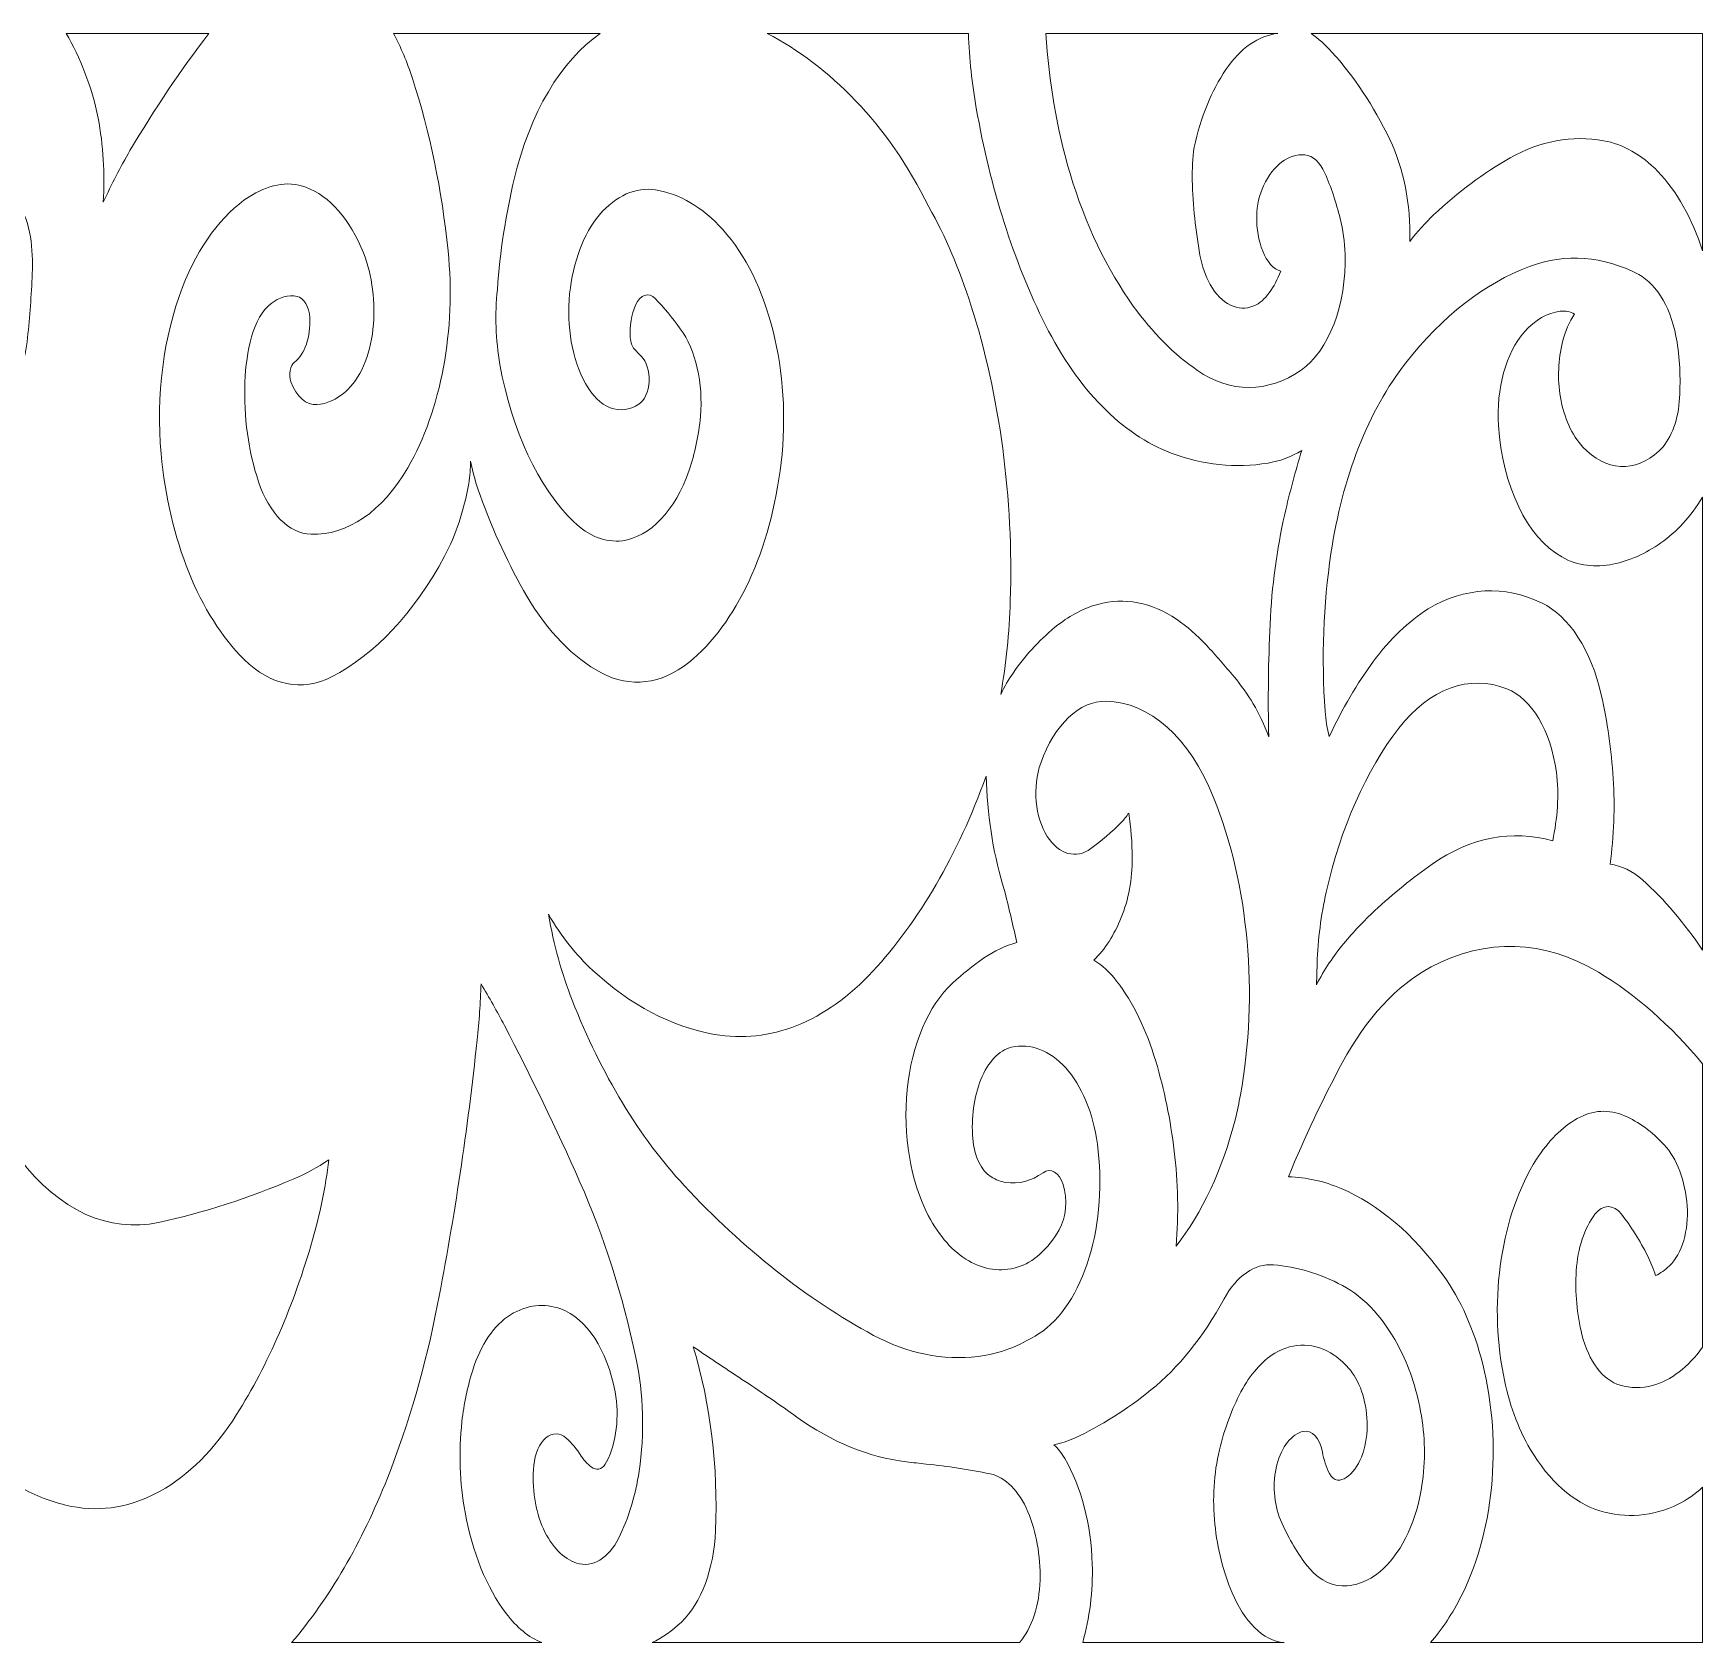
# Model space of a CAD drawing. Header units: millimetres. Extents: x -1200 to 1200, y -590 to 590.
# Drawn here: x -24 to 1200, y -590 to 590 of the extents above; entities that cross this region are included whole.
import ezdxf

# ---------------------------------------------------------------- set-up
doc = ezdxf.new("R2010")
doc.units = ezdxf.units.MM
doc.header["$MEASUREMENT"] = 0
doc.layers.add('Layer 1', color=7, linetype='Continuous')

msp = doc.modelspace()

# ---------------------------------------------------------------- linework, layer by layer
at = {"layer": 'Layer 1', "color": 250, "lineweight": 20}
for points, knots in [([(-0.0496, 589.9686), (5.113, 581.1205), (9.7332, 571.4409), (13.7843, 561.1322), (17.8335, 550.7821), (21.0744, 539.6101), (23.4088, 527.8789), (27.2158, 508.0006), (28.496, 487.0232), (27.171, 466.2751), (33.3106, 479.3999), (39.8343, 491.98), (46.7298, 503.993), (64.9074, 534.6962), (84.2545, 563.4211), (104.6425, 589.9686), (104.6425, 589.9686), (-0.0496, 589.9686), (-0.0496, 589.9686)], [0, 0, 0, 0, 0.166666667, 0.166666667, 0.166666667, 0.333333333, 0.333333333, 0.333333333, 0.5, 0.5, 0.5, 0.666666667, 0.666666667, 0.666666667, 0.833333333, 0.833333333, 0.833333333, 1, 1, 1, 1]), ([(391.6269, 589.9686), (391.6269, 589.9686), (239.9487, 589.9686), (239.9487, 589.9686), (245.3648, 579.9259), (250.0411, 568.8669), (253.8959, 556.9893), (266.685, 517.5368), (275.5011, 474.8365), (280.0203, 430.6119), (285.9263, 372.7798), (274.954, 313.6464), (250.514, 271.4797), (231.9474, 239.4497), (206.2043, 221.7711), (179.5252, 222.663), (163.519, 223.1982), (148.875, 237.8776), (141.0548, 261.2092), (133.5999, 283.4657), (130.1254, 308.8505), (131.0453, 334.2878), (131.4552, 345.7545), (133.1252, 356.9822), (135.9476, 367.4487), (138.8473, 378.1524), (143.9097, 386.7998), (150.2675, 391.8267), (156.2012, 396.5383), (162.7993, 398.3637), (169.3278, 397.134), (174.2692, 396.1767), (178.1449, 389.5872), (178.6349, 381.3205), (179.4384, 367.5745), (174.8955, 354.507), (167.3757, 348.8397), (165.8076, 347.6818), (164.6257, 345.4263), (164.1205, 342.6787), (163.6257, 339.9518), (163.8478, 337.0019), (164.7524, 334.5681), (168.8369, 323.5601), (176.1556, 317.1458), (183.8823, 317.7638), (191.1618, 318.3548), (198.2756, 321.5547), (204.7383, 327.1519), (215.3941, 336.3887), (222.8749, 353.3633), (224.9586, 373.1064), (227.0261, 392.5403), (224.5372, 412.5175), (218.005, 428.9474), (208.2184, 453.6106), (193.093, 470.8895), (175.7895, 477.1334), (168.8369, 479.6531), (161.6851, 480.2107), (154.6352, 478.7516), (147.5995, 477.3197), (140.6983, 474.4144), (134.0812, 470.1743), (114.0907, 457.1275), (97.0503, 433.9632), (85.3297, 403.9194), (71.3243, 367.729), (65.7452, 324.2705), (69.6238, 281.669), (75.3801, 218.7208), (97.6737, 163.4341), (130.4457, 130.9485), (149.8129, 111.7614), (173.0854, 107.104), (194.6096, 118.1311), (226.519, 134.4766), (255.1437, 165.054), (277.4152, 206.5851), (285.6366, 221.9287), (291.7047, 240.1649), (295.1629, 259.9382), (296.0894, 265.2709), (296.5212, 270.798), (296.464, 276.3267), (298.2941, 267.657), (300.6466, 259.3361), (303.492, 251.4628), (313.1851, 224.568), (324.7188, 199.6786), (337.8587, 177.2294), (353.0394, 151.3047), (371.7955, 132.0236), (392.4734, 121.0635), (413.6126, 109.8564), (436.4884, 112.5626), (456.4637, 128.6389), (491.6321, 156.9242), (516.7433, 211.2361), (524.2345, 275.2531), (531.9897, 341.4761), (515.1067, 408.9145), (481.4195, 446.153), (466.6782, 462.4364), (449.7608, 472.4218), (432.1619, 475.1869), (417.6074, 477.4806), (403.0415, 471.0153), (391.0922, 456.9428), (379.467, 443.2095), (371.5868, 422.3579), (369.18, 398.9387), (366.7246, 375.1706), (371.0158, 350.8658), (380.7843, 333.1314), (385.6676, 324.3836), (391.9844, 318.2305), (398.9542, 315.4813), (405.945, 312.7465), (413.2618, 313.6336), (419.9303, 318.0346), (424.1025, 320.7759), (426.9993, 327.2602), (427.3873, 334.7433), (427.7809, 342.255), (425.5485, 349.4562), (421.6528, 353.2741), (419.9571, 354.9148), (418.3004, 356.6494), (416.68, 358.4715), (414.9728, 360.3749), (413.8556, 363.4427), (413.6449, 366.8529), (413.0998, 375.3124), (414.4619, 383.8371), (417.4635, 390.7245), (420.7949, 398.4083), (427.1337, 400.4773), (431.9732, 395.4934), (438.3796, 388.8291), (444.5192, 381.467), (450.3241, 373.4376), (461.6463, 357.7786), (467.2292, 333.3352), (465.0674, 309.0495), (463.8282, 295.157), (461.0267, 281.7837), (456.8012, 269.6352), (446.5199, 240.0629), (428.2328, 220.7755), (407.8428, 217.9498), (395.4359, 216.486), (383.0605, 221.3107), (372.3036, 231.7644), (346.0858, 257.2925), (326.6729, 298.6357), (318.0617, 347.2613), (314.9047, 365.0993), (314.2498, 383.9518), (316.161, 402.282), (318.1694, 429.9493), (322.3072, 457.0654), (328.4639, 482.9822), (339.9872, 531.458), (362.7964, 570.0504), (391.6393, 589.9734)], [0, 0, 0, 0, 0.018181818, 0.018181818, 0.018181818, 0.036363636, 0.036363636, 0.036363636, 0.054545455, 0.054545455, 0.054545455, 0.072727273, 0.072727273, 0.072727273, 0.090909091, 0.090909091, 0.090909091, 0.109090909, 0.109090909, 0.109090909, 0.127272727, 0.127272727, 0.127272727, 0.145454545, 0.145454545, 0.145454545, 0.163636364, 0.163636364, 0.163636364, 0.181818182, 0.181818182, 0.181818182, 0.2, 0.2, 0.2, 0.218181818, 0.218181818, 0.218181818, 0.236363636, 0.236363636, 0.236363636, 0.254545455, 0.254545455, 0.254545455, 0.272727273, 0.272727273, 0.272727273, 0.290909091, 0.290909091, 0.290909091, 0.309090909, 0.309090909, 0.309090909, 0.327272727, 0.327272727, 0.327272727, 0.345454545, 0.345454545, 0.345454545, 0.363636364, 0.363636364, 0.363636364, 0.381818182, 0.381818182, 0.381818182, 0.4, 0.4, 0.4, 0.418181818, 0.418181818, 0.418181818, 0.436363636, 0.436363636, 0.436363636, 0.454545455, 0.454545455, 0.454545455, 0.472727273, 0.472727273, 0.472727273, 0.490909091, 0.490909091, 0.490909091, 0.509090909, 0.509090909, 0.509090909, 0.527272727, 0.527272727, 0.527272727, 0.545454545, 0.545454545, 0.545454545, 0.563636364, 0.563636364, 0.563636364, 0.581818182, 0.581818182, 0.581818182, 0.6, 0.6, 0.6, 0.618181818, 0.618181818, 0.618181818, 0.636363636, 0.636363636, 0.636363636, 0.654545455, 0.654545455, 0.654545455, 0.672727273, 0.672727273, 0.672727273, 0.690909091, 0.690909091, 0.690909091, 0.709090909, 0.709090909, 0.709090909, 0.727272727, 0.727272727, 0.727272727, 0.745454545, 0.745454545, 0.745454545, 0.763636364, 0.763636364, 0.763636364, 0.781818182, 0.781818182, 0.781818182, 0.8, 0.8, 0.8, 0.818181818, 0.818181818, 0.818181818, 0.836363636, 0.836363636, 0.836363636, 0.854545455, 0.854545455, 0.854545455, 0.872727273, 0.872727273, 0.872727273, 0.890909091, 0.890909091, 0.890909091, 0.909090909, 0.909090909, 0.909090909, 0.927272727, 0.927272727, 0.927272727, 0.945454545, 0.945454545, 0.945454545, 0.963636364, 0.963636364, 0.963636364, 0.981818182, 0.981818182, 0.981818182, 1, 1, 1, 1]), ([(661.5252, 589.9686), (661.5252, 589.9686), (514.1325, 589.9686), (514.1325, 589.9686), (536.8692, 578.1881), (558.6299, 561.6037), (578.8597, 540.6215), (599.1343, 519.5915), (617.2852, 493.3036), (632.6289, 462.7852), (644.7241, 441.091), (655.0767, 416.8738), (663.4287, 390.7245), (684.6861, 324.2084), (694.6614, 249.1914), (692.2975, 173.8781), (691.5625, 150.6246), (689.2138, 127.5622), (685.2914, 105.1958), (687.9565, 110.957), (690.9762, 116.2388), (694.302, 120.952), (704.3001, 135.0898), (715.3821, 146.9802), (727.259, 156.2377), (736.4945, 163.4659), (746.3002, 168.5263), (756.3669, 171.2723), (775.8847, 176.6226), (795.9276, 172.8428), (814.2434, 160.3631), (821.8462, 155.0956), (829.1506, 148.7037), (836.0794, 141.2954), (842.9987, 133.9), (849.7892, 126.1701), (856.4512, 118.112), (861.4089, 112.115), (866.0881, 105.4857), (870.4462, 98.3005), (874.8185, 91.0994), (878.6284, 83.0031), (881.7559, 74.1725), (881.1763, 101.7299), (881.5052, 129.3223), (882.7663, 156.8414), (884.035, 184.4274), (887.6696, 211.6216), (893.5718, 237.5049), (897.2025, 253.4458), (901.389, 269.022), (906.0825, 284.1458), (898.0699, 279.3483), (889.7303, 276.2311), (881.2631, 274.8692), (857.4969, 270.9987), (833.5114, 273.4851), (810.2143, 282.2599), (774.1966, 295.81), (741.8267, 328.8101), (718.1206, 376.1184), (694.7882, 422.6717), (677.5047, 476.8291), (667.3626, 535.1517), (664.2504, 553.0264), (662.302, 571.3932), (661.5252, 589.9686)], [0, 0, 0, 0, 0.045454545, 0.045454545, 0.045454545, 0.090909091, 0.090909091, 0.090909091, 0.136363636, 0.136363636, 0.136363636, 0.181818182, 0.181818182, 0.181818182, 0.227272727, 0.227272727, 0.227272727, 0.272727273, 0.272727273, 0.272727273, 0.318181818, 0.318181818, 0.318181818, 0.363636364, 0.363636364, 0.363636364, 0.409090909, 0.409090909, 0.409090909, 0.454545455, 0.454545455, 0.454545455, 0.5, 0.5, 0.5, 0.545454545, 0.545454545, 0.545454545, 0.590909091, 0.590909091, 0.590909091, 0.636363636, 0.636363636, 0.636363636, 0.681818182, 0.681818182, 0.681818182, 0.727272727, 0.727272727, 0.727272727, 0.772727273, 0.772727273, 0.772727273, 0.818181818, 0.818181818, 0.818181818, 0.863636364, 0.863636364, 0.863636364, 0.909090909, 0.909090909, 0.909090909, 0.954545455, 0.954545455, 0.954545455, 1, 1, 1, 1]), ([(718.3942, 589.9686), (718.3942, 589.9686), (888.5265, 589.9686), (888.5265, 589.9686), (874.4143, 588.4172), (861.0075, 579.1152), (850.3955, 563.4785), (839.9103, 548.0074), (831.9149, 528.4205), (827.1441, 506.4587), (825.9869, 498.5392), (825.5188, 490.3904), (825.7486, 482.2511), (826.2785, 463.6247), (828.164, 445.1926), (831.382, 427.3593), (832.8395, 419.2885), (835.4007, 411.917), (838.8713, 405.826), (847.1098, 391.3521), (859.3328, 385.3742), (870.9323, 390.1336), (875.072, 391.9557), (878.902, 395.2625), (882.2077, 399.8211), (885.4677, 404.3431), (888.3235, 409.6281), (890.6902, 415.504), (885.2598, 417.2147), (880.449, 422.5299), (877.3892, 430.2216), (874.3686, 437.7955), (872.8282, 446.7471), (872.9626, 455.8453), (873.1504, 463.9862), (874.9052, 471.8293), (877.9488, 478.2133), (885.2741, 493.533), (896.5811, 501.9717), (908.2882, 500.8664), (914.1333, 500.3327), (919.5065, 495.4348), (922.9542, 487.5567), (927.481, 477.1923), (931.2662, 465.9709), (934.2125, 454.1457), (936.2733, 445.8583), (937.4991, 437.0644), (937.8442, 428.1271), (938.867, 391.188), (925.8997, 357.1224), (905.4582, 342.9814), (881.1353, 326.1931), (853.8022, 326.1453), (829.4651, 342.8906), (812.4704, 354.558), (796.6273, 370.4798), (782.4837, 390.0651), (763.1842, 416.8197), (747.382, 449.9344), (736.0732, 487.321), (726.5269, 519.4577), (720.5303, 554.2529), (718.3942, 589.9686)], [0, 0, 0, 0, 0.047619048, 0.047619048, 0.047619048, 0.095238095, 0.095238095, 0.095238095, 0.142857143, 0.142857143, 0.142857143, 0.19047619, 0.19047619, 0.19047619, 0.238095238, 0.238095238, 0.238095238, 0.285714286, 0.285714286, 0.285714286, 0.333333333, 0.333333333, 0.333333333, 0.380952381, 0.380952381, 0.380952381, 0.428571429, 0.428571429, 0.428571429, 0.476190476, 0.476190476, 0.476190476, 0.523809524, 0.523809524, 0.523809524, 0.571428571, 0.571428571, 0.571428571, 0.619047619, 0.619047619, 0.619047619, 0.666666667, 0.666666667, 0.666666667, 0.714285714, 0.714285714, 0.714285714, 0.761904762, 0.761904762, 0.761904762, 0.80952381, 0.80952381, 0.80952381, 0.857142857, 0.857142857, 0.857142857, 0.904761905, 0.904761905, 0.904761905, 0.952380952, 0.952380952, 0.952380952, 1, 1, 1, 1]), ([(912.9895, 589.9686), (912.9895, 589.9686), (1199.95, 589.9686), (1199.95, 589.9686), (1199.95, 589.9686), (1199.95, 430.5243), (1199.95, 430.5243), (1192.1672, 454.3337), (1180.8507, 474.4112), (1167.075, 488.788), (1155.0084, 501.118), (1141.4568, 508.7906), (1127.3752, 511.2897), (1104.2485, 515.3658), (1080.8465, 511.054), (1058.8065, 498.6603), (1039.3526, 487.7096), (1020.5736, 473.7104), (1002.7143, 456.8042), (996.6215, 451.0461), (990.7803, 444.5745), (985.225, 437.4308), (986.0133, 464.48), (980.8155, 491.0641), (970.601, 512.0973), (958.502, 537.0504), (944.1754, 558.7127), (928.1168, 576.3198), (923.3117, 581.5809), (918.2655, 586.1363), (912.9895, 589.9686)], [0, 0, 0, 0, 0.1, 0.1, 0.1, 0.2, 0.2, 0.2, 0.3, 0.3, 0.3, 0.4, 0.4, 0.4, 0.5, 0.5, 0.5, 0.6, 0.6, 0.6, 0.7, 0.7, 0.7, 0.8, 0.8, 0.8, 0.9, 0.9, 0.9, 1, 1, 1, 1]), ([(192.6297, -235.9717), (190.0581, -256.2291), (186.0488, -275.8797), (180.7129, -294.5619), (166.962, -342.6379), (148.0542, -386.1012), (124.94, -422.7918), (92.6198, -474.0949), (48.2759, -498.7581), (3.9929, -490.1154), (-8.1194, -487.7453), (-20.063, -483.3858), (-31.6702, -477.091), (-55.4249, -464.1859), (-76.4992, -440.2251), (-92.4015, -408.0184), (-105.3612, -381.748), (-116.8988, -353.5885), (-126.8645, -323.8713), (-137.6967, -291.5754), (-148.5727, -259.3272), (-159.4945, -227.0964), (-165.0736, -210.6442), (-170.1199, -193.6966), (-174.5933, -176.3301), (-184.0538, -178.7193), (-193.2799, -183.0725), (-202.0903, -189.2606), (-213.8519, -197.6723), (-224.9853, -208.3554), (-235.2503, -221.109), (-258.4951, -249.9741), (-286.2399, -266.9631), (-315.1325, -270.0564), (-356.9809, -274.537), (-398.7254, -258.5849), (-435.2455, -224.1482), (-472.3403, -189.2097), (-499.965, -131.6308), (-512.3176, -63.5267), (-524.4003, 3.0053), (-516.831, 75.2428), (-491.9334, 130.9581), (-474.6375, 169.7034), (-454.1017, 204.0668), (-430.9551, 233.0737), (-415.5771, 252.3292), (-399.5776, 270.1784), (-383.0376, 286.5526), (-334.472, 334.5856), (-282.2879, 371.6298), (-227.8925, 396.7007), (-173.6972, 421.6746), (-118.81, 442.2793), (-63.4194, 458.4193), (-53.9027, 461.1924), (-44.2991, 463.1357), (-34.6555, 464.241), (-30.5606, 457.9988), (-27.6429, 449.885), (-26.2645, 440.8951), (-24.8996, 432.055), (-24.423, 422.8867), (-24.8318, 413.7742), (-25.542, 398.0244), (-26.7106, 382.3367), (-28.3253, 366.7653), (-29.9916, 350.7989), (-34.7767, 336.1848), (-41.9151, 325.1912), (-48.7915, 314.6387), (-55.4249, 303.6722), (-61.8285, 292.3441), (-72.8742, 272.746), (-81.7371, 250.0404), (-88.0044, 225.2768), (-102.2652, 168.9229), (-111.8821, 109.6063), (-116.5947, 48.9263), (-120.8908, -6.5086), (-114.3185, -62.7892), (-97.8262, -111.4355), (-81.6094, -159.2949), (-59.9565, -201.3676), (-34.0475, -235.3043), (-5.2255, -273.062), (31.4347, -289.8455), (67.7365, -281.8958), (101.0003, -274.6134), (133.9888, -264.0435), (166.5082, -250.1923), (175.3825, -246.4173), (184.1129, -241.6659), (192.6297, -235.9717)], [0, 0, 0, 0, 0.032258065, 0.032258065, 0.032258065, 0.064516129, 0.064516129, 0.064516129, 0.096774194, 0.096774194, 0.096774194, 0.129032258, 0.129032258, 0.129032258, 0.161290323, 0.161290323, 0.161290323, 0.193548387, 0.193548387, 0.193548387, 0.225806452, 0.225806452, 0.225806452, 0.258064516, 0.258064516, 0.258064516, 0.290322581, 0.290322581, 0.290322581, 0.322580645, 0.322580645, 0.322580645, 0.35483871, 0.35483871, 0.35483871, 0.387096774, 0.387096774, 0.387096774, 0.419354839, 0.419354839, 0.419354839, 0.451612903, 0.451612903, 0.451612903, 0.483870968, 0.483870968, 0.483870968, 0.516129032, 0.516129032, 0.516129032, 0.548387097, 0.548387097, 0.548387097, 0.580645161, 0.580645161, 0.580645161, 0.612903226, 0.612903226, 0.612903226, 0.64516129, 0.64516129, 0.64516129, 0.677419355, 0.677419355, 0.677419355, 0.709677419, 0.709677419, 0.709677419, 0.741935484, 0.741935484, 0.741935484, 0.774193548, 0.774193548, 0.774193548, 0.806451613, 0.806451613, 0.806451613, 0.838709677, 0.838709677, 0.838709677, 0.870967742, 0.870967742, 0.870967742, 0.903225806, 0.903225806, 0.903225806, 0.935483871, 0.935483871, 0.935483871, 0.967741935, 0.967741935, 0.967741935, 1, 1, 1, 1]), ([(1199.95, -82.3029), (1186.5471, -62.2604), (1171.7591, -44.9895), (1155.9026, -30.7959), (1148.5247, -24.1889), (1140.3968, -20.269), (1132.0601, -19.2702), (1134.9388, 1.3377), (1135.7242, 22.5875), (1134.3887, 43.6254), (1133.0572, 64.5885), (1130.128, 85.1789), (1125.6746, 104.9298), (1118.2806, 137.7339), (1102.0486, 162.7619), (1081.873, 172.4064), (1054.5886, 185.4739), (1025.5569, 183.9639), (998.8148, 168.0278), (984.2671, 158.885), (970.703, 145.9067), (958.6192, 129.5818), (946.5746, 113.3144), (935.71, 94.7628), (926.2113, 74.3015), (924.6214, 80.2109), (923.5834, 86.5009), (923.1315, 92.9422), (920.3987, 131.6287), (921.8657, 170.8422), (927.4438, 208.6653), (935.6604, 264.3646), (955.0495, 313.7356), (982.3445, 348.5084), (1009.1857, 382.7031), (1040.1638, 406.7626), (1073.0978, 419.0225), (1099.5931, 428.8805), (1127.2054, 426.856), (1153.0906, 413.11), (1166.9092, 405.7846), (1177.5307, 387.0785), (1181.1882, 363.6147), (1183.4139, 349.3734), (1183.9515, 334.5363), (1182.8077, 319.9237), (1181.5971, 304.6517), (1176.1028, 291.2259), (1168.0397, 283.7731), (1150.436, 267.52), (1128.906, 268.7178), (1111.9819, 286.8696), (1104.1189, 295.3115), (1098.3292, 308.2149), (1095.6926, 323.2018), (1093.4297, 336.5925), (1093.9931, 350.8785), (1097.231, 363.6848), (1099.2242, 371.5565), (1102.2726, 378.5554), (1106.1245, 384.1924), (1102.7215, 386.0002), (1099.1518, 386.6915), (1095.6011, 386.2678), (1086.1825, 385.1146), (1077.1214, 379.8934), (1069.3003, 371.1026), (1055.7916, 355.8832), (1048.4509, 329.4313), (1050.2525, 302.3741), (1053.2322, 257.9217), (1071.3154, 220.3614), (1096.6868, 206.0356), (1102.6872, 202.662), (1108.9088, 200.6057), (1115.2351, 199.9446), (1121.5415, 199.282), (1127.8708, 199.5592), (1134.1562, 200.7601), (1146.2857, 203.1908), (1158.1578, 208.4487), (1169.418, 216.3889), (1180.7211, 224.3387), (1191.0738, 235.6461), (1199.95, 249.7967), (1199.95, 249.7967), (1199.95, -82.3029), (1199.95, -82.3029)], [0, 0, 0, 0, 0.034482759, 0.034482759, 0.034482759, 0.068965517, 0.068965517, 0.068965517, 0.103448276, 0.103448276, 0.103448276, 0.137931034, 0.137931034, 0.137931034, 0.172413793, 0.172413793, 0.172413793, 0.206896552, 0.206896552, 0.206896552, 0.24137931, 0.24137931, 0.24137931, 0.275862069, 0.275862069, 0.275862069, 0.310344828, 0.310344828, 0.310344828, 0.344827586, 0.344827586, 0.344827586, 0.379310345, 0.379310345, 0.379310345, 0.413793103, 0.413793103, 0.413793103, 0.448275862, 0.448275862, 0.448275862, 0.482758621, 0.482758621, 0.482758621, 0.517241379, 0.517241379, 0.517241379, 0.551724138, 0.551724138, 0.551724138, 0.586206897, 0.586206897, 0.586206897, 0.620689655, 0.620689655, 0.620689655, 0.655172414, 0.655172414, 0.655172414, 0.689655172, 0.689655172, 0.689655172, 0.724137931, 0.724137931, 0.724137931, 0.75862069, 0.75862069, 0.75862069, 0.793103448, 0.793103448, 0.793103448, 0.827586207, 0.827586207, 0.827586207, 0.862068966, 0.862068966, 0.862068966, 0.896551724, 0.896551724, 0.896551724, 0.931034483, 0.931034483, 0.931034483, 0.965517241, 0.965517241, 0.965517241, 1, 1, 1, 1]), ([(916.7432, -107.6924), (916.7432, -107.6924), (917.2713, -92.293), (917.2713, -92.293), (917.8794, -74.3244), (920.1318, -56.5995), (923.9494, -39.7523), (934.712, 7.7997), (953.1803, 49.4838), (977.2563, 80.5899), (999.7108, 109.6318), (1028.8254, 120.2065), (1056.4874, 109.4072), (1074.5611, 102.3256), (1088.6284, 78.5926), (1092.6986, 48.3465), (1093.79, 39.9826), (1094.0426, 31.3607), (1093.4755, 22.863), (1092.9102, 14.3844), (1091.7453, 6.0524), (1090.0363, -1.9897), (1060.2029, 6.3056), (1029.6014, 0.3676), (1001.7088, -19.1508), (987.2429, -29.2524), (973.1232, -40.7319), (959.4295, -53.476), (951.5837, -60.7934), (943.9971, -68.8037), (936.6937, -77.5339), (929.3798, -86.2849), (922.6931, -96.42), (916.7432, -107.7067)], [0, 0, 0, 0, 0.090909091, 0.090909091, 0.090909091, 0.181818182, 0.181818182, 0.181818182, 0.272727273, 0.272727273, 0.272727273, 0.363636364, 0.363636364, 0.363636364, 0.454545455, 0.454545455, 0.454545455, 0.545454545, 0.545454545, 0.545454545, 0.636363636, 0.636363636, 0.636363636, 0.727272727, 0.727272727, 0.727272727, 0.818181818, 0.818181818, 0.818181818, 0.909090909, 0.909090909, 0.909090909, 1, 1, 1, 1]), ([(813.9088, -299.3276), (815.8362, -276.1298), (815.3739, -252.5656), (812.5573, -229.6402), (809.7605, -206.7689), (805.1966, -184.6192), (798.9712, -163.7118), (792.1568, -140.7848), (782.3512, -120.7153), (770.2684, -104.9798), (765.2307, -98.4254), (759.6268, -93.2376), (753.6274, -89.5741), (761.6266, -81.7884), (768.4631, -71.1037), (773.6885, -58.3373), (778.9645, -45.4402), (781.7574, -30.1571), (781.6858, -14.5316), (781.6382, -3.4567), (780.7918, 7.5465), (779.1627, 18.2741), (777.5137, 15.7494), (775.714, 13.4988), (773.8029, 11.5556), (766.5947, 4.3083), (759.1226, -2.1363), (751.4121, -7.8003), (740.6057, -15.6992), (728.0177, -12.1599), (719.3512, 1.1927), (710.3968, 14.9992), (708.4322, 37.4182), (714.6414, 54.9503), (724.6501, 83.2404), (742.9201, 100.5002), (762.5971, 100.2899), (794.2033, 99.9315), (823.6792, 73.4923), (841.3477, 29.7073), (867.1671, -34.3224), (874.3876, -114.422), (861.0476, -188.3543), (859.979, -194.2876), (858.7303, -200.1157), (857.31, -205.8451), (848.0078, -242.8287), (833.0272, -275.0705), (813.9088, -299.3276)], [0, 0, 0, 0, 0.0625, 0.0625, 0.0625, 0.125, 0.125, 0.125, 0.1875, 0.1875, 0.1875, 0.25, 0.25, 0.25, 0.3125, 0.3125, 0.3125, 0.375, 0.375, 0.375, 0.4375, 0.4375, 0.4375, 0.5, 0.5, 0.5, 0.5625, 0.5625, 0.5625, 0.625, 0.625, 0.625, 0.6875, 0.6875, 0.6875, 0.75, 0.75, 0.75, 0.8125, 0.8125, 0.8125, 0.875, 0.875, 0.875, 0.9375, 0.9375, 0.9375, 1, 1, 1, 1]), ([(353.5932, -55.9799), (363.1739, -72.1406), (374.0995, -85.9504), (386.0145, -96.9616), (413.6364, -122.5279), (444.0273, -138.5198), (475.4191, -144.031), (516.1265, -151.1652), (557.0561, -134.8595), (591.4639, -97.7866), (625.3206, -61.3047), (653.7442, -12.394), (674.544, 45.266), (675.2761, 17.7612), (679.4196, -9.1766), (686.6878, -33.878), (687.295, -35.9327), (687.8745, -38.0416), (688.4226, -40.1568), (689.9725, -46.1968), (691.4519, -52.2814), (692.8712, -58.409), (694.2934, -64.5525), (695.7366, -70.6689), (697.195, -76.7662), (688.7992, -78.9325), (680.5854, -82.76), (672.7463, -88.217), (664.9386, -93.6357), (657.2968, -99.7474), (649.8733, -106.536), (632.2094, -122.6936), (619.9818, -151.4854), (616.6885, -184.6797), (613.4038, -217.7498), (619.0705, -251.5351), (632.1837, -276.9342), (640.1706, -292.0771), (650.3613, -303.4896), (661.7844, -310.0871), (673.1905, -316.6574), (685.4096, -318.2885), (697.3065, -314.7732), (709.0938, -311.3024), (719.9145, -301.6611), (728.2198, -287.2556), (733.3242, -278.39), (734.4747, -265.0788), (731.0556, -254.1951), (728.257, -245.2721), (721.8143, -241.4445), (716.28, -245.4346), (707.6859, -251.6179), (698.2997, -254.0565), (688.9946, -252.5895), (685.3361, -252.0034), (681.7388, -250.6574), (678.2786, -248.5454), (670.9933, -244.1412), (665.7669, -233.2654), (664.7556, -220.4241), (663.546, -205.2733), (665.665, -189.893), (670.7188, -177.1616), (675.8375, -164.2502), (684.0274, -155.6394), (693.2087, -153.5225), (707.0949, -150.3401), (721.2176, -155.7015), (732.9277, -168.5715), (744.6854, -181.4877), (753.0049, -201.5237), (756.1553, -224.4428), (759.9976, -252.4398), (757.8872, -281.813), (750.1816, -307.4972), (742.4559, -333.2833), (729.1987, -353.3098), (713.0829, -363.6297), (698.8802, -372.7183), (683.9616, -378.2836), (668.8057, -380.1313), (642.8824, -383.3201), (616.8267, -378.0813), (592.0882, -364.7144), (543.1489, -338.2481), (496.4554, -301.3298), (453.1762, -254.8689), (420.4108, -219.6819), (392.4143, -173.3499), (371.0473, -118.9265), (363.4169, -99.4926), (357.5271, -78.2698), (353.5932, -55.9799)], [0, 0, 0, 0, 0.032258065, 0.032258065, 0.032258065, 0.064516129, 0.064516129, 0.064516129, 0.096774194, 0.096774194, 0.096774194, 0.129032258, 0.129032258, 0.129032258, 0.161290323, 0.161290323, 0.161290323, 0.193548387, 0.193548387, 0.193548387, 0.225806452, 0.225806452, 0.225806452, 0.258064516, 0.258064516, 0.258064516, 0.290322581, 0.290322581, 0.290322581, 0.322580645, 0.322580645, 0.322580645, 0.35483871, 0.35483871, 0.35483871, 0.387096774, 0.387096774, 0.387096774, 0.419354839, 0.419354839, 0.419354839, 0.451612903, 0.451612903, 0.451612903, 0.483870968, 0.483870968, 0.483870968, 0.516129032, 0.516129032, 0.516129032, 0.548387097, 0.548387097, 0.548387097, 0.580645161, 0.580645161, 0.580645161, 0.612903226, 0.612903226, 0.612903226, 0.64516129, 0.64516129, 0.64516129, 0.677419355, 0.677419355, 0.677419355, 0.709677419, 0.709677419, 0.709677419, 0.741935484, 0.741935484, 0.741935484, 0.774193548, 0.774193548, 0.774193548, 0.806451613, 0.806451613, 0.806451613, 0.838709677, 0.838709677, 0.838709677, 0.870967742, 0.870967742, 0.870967742, 0.903225806, 0.903225806, 0.903225806, 0.935483871, 0.935483871, 0.935483871, 0.967741935, 0.967741935, 0.967741935, 1, 1, 1, 1]), ([(1199.95, -476.027), (1199.95, -476.027), (1199.95, -590.0266), (1199.95, -590.0266), (1199.95, -590.0266), (1000.4305, -590.0266), (1000.4305, -590.0266), (1008.1982, -581.0367), (1015.2824, -570.5353), (1021.5468, -558.75), (1046.6836, -511.4178), (1053.377, -444.2773), (1038.7293, -385.91), (1032.3494, -360.6081), (1022.4171, -338.2243), (1009.7605, -320.7096), (987.9083, -290.4397), (962.3062, -268.6801), (934.8169, -256.9857), (922.1888, -251.6067), (909.2348, -248.762), (896.216, -248.4912), (908.3178, -219.2678), (921.5101, -191.3584), (935.7185, -164.9271), (953.2899, -132.2154), (975.7807, -107.9281), (1000.847, -94.566), (1040.8577, -73.2286), (1084.0025, -74.6239), (1123.5042, -98.4222), (1150.7095, -114.8282), (1176.4336, -137.4064), (1199.95, -165.5276), (1199.95, -165.5276), (1199.95, -373.373), (1199.95, -373.373), (1189.4324, -388.0922), (1176.7224, -397.8148), (1163.185, -401.5324), (1155.2963, -403.5935), (1147.2599, -403.49), (1139.3998, -401.2505), (1126.9195, -397.7144), (1116.3837, -383.7247), (1111.4862, -364.2158), (1107.7849, -349.4345), (1106.3427, -333.3183), (1107.3083, -317.3822), (1108.2901, -301.0033), (1113.2468, -286.0132), (1121.0163, -275.9148), (1126.7012, -268.4907), (1134.6776, -268.454), (1140.4045, -275.7841), (1147.4772, -284.825), (1153.9581, -295.1719), (1159.6896, -306.5717), (1161.9297, -310.9998), (1163.8703, -315.8101), (1165.5061, -320.9151), (1169.0405, -319.2331), (1172.4282, -316.7865), (1175.5967, -313.6996), (1184.8094, -304.7671), (1189.9385, -287.5344), (1188.6488, -269.8812), (1187.2962, -251.4618), (1181.1205, -235.0032), (1171.7925, -224.978), (1162.8409, -215.3669), (1153.0429, -208.1881), (1142.7426, -203.7027), (1131.2842, -198.7268), (1119.2243, -199.4387), (1108.0156, -205.7623), (1096.9136, -212.0523), (1086.7372, -222.1858), (1078.1508, -235.5113), (1052.4534, -276.0406), (1042.9719, -337.5919), (1053.8298, -393.7897), (1057.7742, -414.2097), (1064.5152, -432.8011), (1073.5297, -448.0873), (1087.3463, -471.5129), (1105.1188, -487.3009), (1124.4726, -493.3059), (1143.6367, -499.263), (1163.3585, -497.6288), (1182.0841, -488.5258), (1188.3019, -485.4994), (1194.2995, -481.3087), (1199.95, -476.027)], [0, 0, 0, 0, 0.032258065, 0.032258065, 0.032258065, 0.064516129, 0.064516129, 0.064516129, 0.096774194, 0.096774194, 0.096774194, 0.129032258, 0.129032258, 0.129032258, 0.161290323, 0.161290323, 0.161290323, 0.193548387, 0.193548387, 0.193548387, 0.225806452, 0.225806452, 0.225806452, 0.258064516, 0.258064516, 0.258064516, 0.290322581, 0.290322581, 0.290322581, 0.322580645, 0.322580645, 0.322580645, 0.35483871, 0.35483871, 0.35483871, 0.387096774, 0.387096774, 0.387096774, 0.419354839, 0.419354839, 0.419354839, 0.451612903, 0.451612903, 0.451612903, 0.483870968, 0.483870968, 0.483870968, 0.516129032, 0.516129032, 0.516129032, 0.548387097, 0.548387097, 0.548387097, 0.580645161, 0.580645161, 0.580645161, 0.612903226, 0.612903226, 0.612903226, 0.64516129, 0.64516129, 0.64516129, 0.677419355, 0.677419355, 0.677419355, 0.709677419, 0.709677419, 0.709677419, 0.741935484, 0.741935484, 0.741935484, 0.774193548, 0.774193548, 0.774193548, 0.806451613, 0.806451613, 0.806451613, 0.838709677, 0.838709677, 0.838709677, 0.870967742, 0.870967742, 0.870967742, 0.903225806, 0.903225806, 0.903225806, 0.935483871, 0.935483871, 0.935483871, 0.967741935, 0.967741935, 0.967741935, 1, 1, 1, 1]), ([(348.8844, -590.0266), (348.8844, -590.0266), (165.3348, -590.0266), (165.3348, -590.0266), (193.0587, -557.4853), (216.8773, -516.5578), (235.5601, -469.3324), (251.2003, -429.7747), (263.5785, -386.8801), (272.3594, -341.8112), (284.7101, -278.4489), (294.3975, -213.7359), (301.3511, -148.1309), (302.799, -134.5393), (303.7627, -120.8363), (304.2555, -107.0791), (310.1711, -116.9291), (315.8893, -127.104), (321.3759, -137.623), (340.7441, -174.6019), (359.2057, -212.855), (376.7398, -252.3188), (394.152, -291.518), (407.9563, -334.8475), (417.7085, -380.8544), (423.4019, -407.6871), (424.2217, -436.7242), (420.0896, -464.35), (417.392, -482.2947), (412.3028, -499.0145), (405.2091, -513.2399), (397.6865, -528.3048), (385.8591, -535.385), (374.3149, -531.7501), (364.5989, -528.6887), (355.9019, -519.7196), (349.9148, -506.5677), (343.8801, -493.3361), (341.3484, -476.5367), (342.904, -460.1083), (343.7362, -451.4052), (347.0047, -443.8791), (351.7192, -439.9066), (356.429, -435.9246), (362.031, -436.0121), (366.7112, -440.085), (370.7089, -443.5765), (374.4016, -447.9806), (377.6673, -453.1955), (380.178, -457.1536), (383.1568, -460.1943), (386.4253, -462.0516), (389.9664, -464.0792), (393.8851, -462.2873), (396.3043, -457.5136), (403.4933, -443.2993), (405.8316, -423.937), (402.4944, -406.1675), (396.7266, -375.4564), (381.5811, -352.2777), (362.7658, -345.3712), (350.4763, -340.8603), (337.6909, -342.3305), (325.8941, -349.6129), (313.9372, -356.9749), (304.0372, -371.4488), (298.092, -390.2807), (294.3431, -402.1408), (291.6722, -414.8548), (290.1776, -428.0242), (287.807, -450.1723), (288.5982, -472.9273), (292.4892, -494.4654), (297.7718, -523.7144), (308.2475, -549.5579), (322.5369, -568.6271), (326.4318, -573.6731), (330.6163, -578.0661), (335.0144, -581.736), (339.4172, -585.4361), (344.0879, -588.2028), (348.8844, -590.0266)], [0, 0, 0, 0, 0.037037037, 0.037037037, 0.037037037, 0.074074074, 0.074074074, 0.074074074, 0.111111111, 0.111111111, 0.111111111, 0.148148148, 0.148148148, 0.148148148, 0.185185185, 0.185185185, 0.185185185, 0.222222222, 0.222222222, 0.222222222, 0.259259259, 0.259259259, 0.259259259, 0.296296296, 0.296296296, 0.296296296, 0.333333333, 0.333333333, 0.333333333, 0.37037037, 0.37037037, 0.37037037, 0.407407407, 0.407407407, 0.407407407, 0.444444444, 0.444444444, 0.444444444, 0.481481481, 0.481481481, 0.481481481, 0.518518519, 0.518518519, 0.518518519, 0.555555556, 0.555555556, 0.555555556, 0.592592593, 0.592592593, 0.592592593, 0.62962963, 0.62962963, 0.62962963, 0.666666667, 0.666666667, 0.666666667, 0.703703704, 0.703703704, 0.703703704, 0.740740741, 0.740740741, 0.740740741, 0.777777778, 0.777777778, 0.777777778, 0.814814815, 0.814814815, 0.814814815, 0.851851852, 0.851851852, 0.851851852, 0.888888889, 0.888888889, 0.888888889, 0.925925926, 0.925925926, 0.925925926, 0.962962963, 0.962962963, 0.962962963, 1, 1, 1, 1]), ([(893.0151, -590.0266), (893.0151, -590.0266), (745.3612, -590.0266), (745.3612, -590.0266), (750.5066, -572.0883), (752.9287, -552.3341), (752.4045, -532.4525), (751.5522, -503.3279), (744.3699, -475.7594), (732.167, -454.9046), (729.844, -450.9177), (727.1855, -447.5537), (724.2535, -444.9096), (729.377, -443.9858), (734.4309, -442.3723), (739.3971, -440.085), (758.6823, -431.17), (777.4346, -419.3322), (795.4463, -404.777), (815.6761, -388.4267), (833.8499, -365.7641), (848.9962, -338.049), (858.2547, -321.0871), (871.5728, -311.9427), (885.276, -313.0529), (902.448, -314.4737), (919.4388, -319.5452), (935.8301, -328.1481), (952.4826, -336.8815), (967.3115, -353.407), (978.5373, -375.767), (985.5911, -389.7933), (990.7756, -406.1946), (993.7457, -423.851), (996.7426, -441.6412), (996.6826, -460.4842), (993.5951, -478.2394), (988.851, -504.2676), (977.9016, -525.8965), (963.3271, -538.0625), (954.7359, -545.2286), (945.2077, -548.7901), (935.6061, -548.419), (925.8824, -548.0685), (916.502, -542.3934), (908.8783, -532.314), (901.8456, -523.0246), (895.6278, -512.1361), (890.4215, -499.9638), (885.3704, -488.2279), (884.3734, -472.9273), (887.7897, -459.6528), (891.2203, -446.3687), (898.6438, -437.0602), (907.2264, -435.1409), (913.4051, -433.787), (919.2682, -440.085), (921.1012, -450.056), (922.1745, -455.9065), (923.9494, -461.3523), (926.3086, -466.0416), (927.7707, -468.9628), (929.8935, -470.699), (932.1679, -470.8535), (934.3774, -470.9682), (936.5736, -470.3326), (938.6115, -468.9628), (947.8681, -462.7508), (953.939, -447.807), (953.9696, -431.154), (953.9839, -415.0252), (949.4208, -399.8759), (941.6446, -390.3349), (937.9462, -385.8113), (933.916, -382.0761), (929.6647, -379.2282), (915.7547, -369.9165), (900.3128, -369.4196), (886.193, -377.7994), (876.6953, -383.7645), (868.2004, -393.4712), (861.4327, -406.1261), (854.7164, -418.6759), (849.3709, -433.118), (845.6438, -448.7643), (841.5403, -466.0001), (840.3659, -484.7986), (842.2838, -503.0666), (844.173, -521.2359), (848.491, -538.4416), (854.9147, -553.4173), (859.3413, -563.7148), (864.9672, -572.453), (871.447, -579.052), (877.9688, -585.6973), (885.3828, -589.4739), (893.0151, -590.0266)], [0, 0, 0, 0, 0.03125, 0.03125, 0.03125, 0.0625, 0.0625, 0.0625, 0.09375, 0.09375, 0.09375, 0.125, 0.125, 0.125, 0.15625, 0.15625, 0.15625, 0.1875, 0.1875, 0.1875, 0.21875, 0.21875, 0.21875, 0.25, 0.25, 0.25, 0.28125, 0.28125, 0.28125, 0.3125, 0.3125, 0.3125, 0.34375, 0.34375, 0.34375, 0.375, 0.375, 0.375, 0.40625, 0.40625, 0.40625, 0.4375, 0.4375, 0.4375, 0.46875, 0.46875, 0.46875, 0.5, 0.5, 0.5, 0.53125, 0.53125, 0.53125, 0.5625, 0.5625, 0.5625, 0.59375, 0.59375, 0.59375, 0.625, 0.625, 0.625, 0.65625, 0.65625, 0.65625, 0.6875, 0.6875, 0.6875, 0.71875, 0.71875, 0.71875, 0.75, 0.75, 0.75, 0.78125, 0.78125, 0.78125, 0.8125, 0.8125, 0.8125, 0.84375, 0.84375, 0.84375, 0.875, 0.875, 0.875, 0.90625, 0.90625, 0.90625, 0.9375, 0.9375, 0.9375, 0.96875, 0.96875, 0.96875, 1, 1, 1, 1]), ([(429.6302, -590.0266), (429.6302, -590.0266), (699.0499, -590.0266), (699.0499, -590.0266), (708.1206, -579.557), (713.6949, -562.5823), (714.0972, -544.1805), (714.4899, -526.282), (711.3586, -508.6686), (705.1913, -494.0433), (698.7296, -478.7204), (688.6952, -468.6729), (677.5694, -466.3458), (661.9427, -463.0869), (646.2759, -460.6738), (630.5604, -459.081), (625.7458, -458.584), (620.9312, -458.0647), (616.1128, -457.4659), (588.4499, -454.0747), (561.297, -442.976), (535.8083, -424.6681), (523.2546, -415.6384), (510.6171, -406.9305), (497.8966, -398.5554), (485.1713, -390.1851), (472.4928, -381.7002), (459.8371, -373.0783), (472.4328, -414.7273), (478.0757, -461.3157), (476.196, -507.8945), (475.0664, -535.8309), (465.6488, -560.9847), (451.1192, -574.9362), (444.3495, -581.4254), (437.1385, -586.4969), (429.6302, -590.0266)], [0, 0, 0, 0, 0.083333333, 0.083333333, 0.083333333, 0.166666667, 0.166666667, 0.166666667, 0.25, 0.25, 0.25, 0.333333333, 0.333333333, 0.333333333, 0.416666667, 0.416666667, 0.416666667, 0.5, 0.5, 0.5, 0.583333333, 0.583333333, 0.583333333, 0.666666667, 0.666666667, 0.666666667, 0.75, 0.75, 0.75, 0.833333333, 0.833333333, 0.833333333, 0.916666667, 0.916666667, 0.916666667, 1, 1, 1, 1])]:
    msp.add_open_spline(points, degree=3, knots=knots, dxfattribs=at)

doc.saveas('drawing.dxf')
